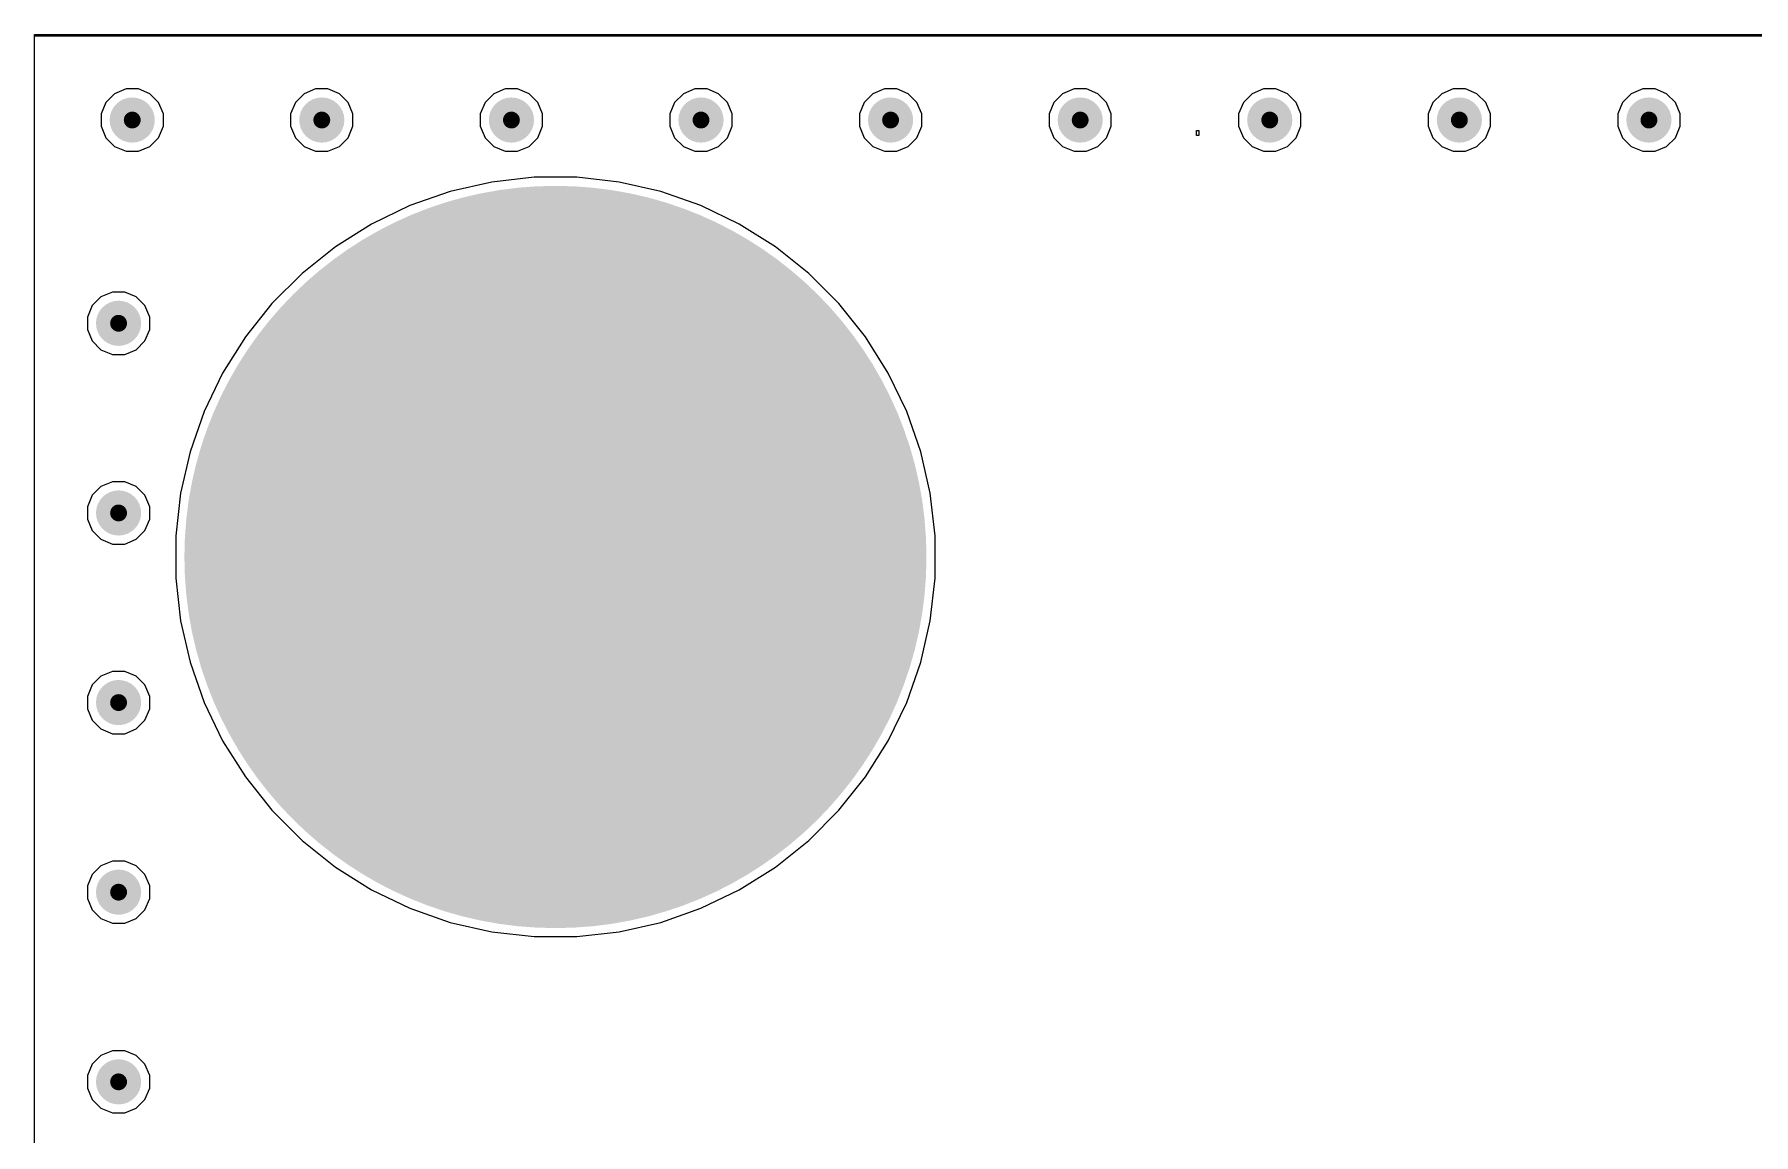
# Model space of a CAD drawing. Header units: millimetres. Extents: x -9 to 259, y -9 to 194.
# Drawn here: x -9.27 to 21.32, y 174.2 to 193.78 of the extents above; entities that cross this region are included whole.
import ezdxf

# ---------------------------------------------------------------- set-up
doc = ezdxf.new("R2010")
doc.units = ezdxf.units.MM
for name, color, linetype in [('BottomLayer', 5, 'Continuous'), ('BottomSolder', 6, 'Continuous'), ('MultiLayer', 9, 'Continuous'), ('PadHoleLayer', 156, 'Continuous'), ('TopLayer', 1, 'Continuous'), ('TopOverlay', 2, 'Continuous'), ('TopSolder', 216, 'Continuous'), ('ViaHoleLayer', 16, 'Continuous')]:
    doc.layers.add(name, color=color, linetype=linetype)

msp = doc.modelspace()

# ---------------------------------------------------------------- hatches: boundary and pattern name
at = {"layer": 'BottomLayer'}
h = msp.add_hatch(color=5, dxfattribs=at)
edge = h.paths.add_edge_path()
edge.add_arc((-7.53, 192.253), 0.3, 0, 360)
h = msp.add_hatch(color=5, dxfattribs=at)
edge = h.paths.add_edge_path()
edge.add_arc((-4.157, 192.253), 0.3, 0, 360)
h = msp.add_hatch(color=5, dxfattribs=at)
edge = h.paths.add_edge_path()
edge.add_arc((-0.783, 192.253), 0.3, 0, 360)
h = msp.add_hatch(color=5, dxfattribs=at)
edge = h.paths.add_edge_path()
edge.add_arc((2.59, 192.253), 0.3, 0, 360)
h = msp.add_hatch(color=5, dxfattribs=at)
edge = h.paths.add_edge_path()
edge.add_arc((5.963, 192.253), 0.3, 0, 360)
h = msp.add_hatch(color=5, dxfattribs=at)
edge = h.paths.add_edge_path()
edge.add_arc((9.337, 192.253), 0.3, 0, 360)
h = msp.add_hatch(color=5, dxfattribs=at)
edge = h.paths.add_edge_path()
edge.add_arc((12.71, 192.253), 0.3, 0, 360)
h = msp.add_hatch(color=5, dxfattribs=at)
edge = h.paths.add_edge_path()
edge.add_arc((16.084, 192.253), 0.3, 0, 360)
h = msp.add_hatch(color=5, dxfattribs=at)
edge = h.paths.add_edge_path()
edge.add_arc((19.457, 192.253), 0.3, 0, 360)
h = msp.add_hatch(color=5, dxfattribs=at)
edge = h.paths.add_edge_path()
edge.add_arc((19.457, 192.253), 0.3, 0, 360)
h = msp.add_hatch(color=5, dxfattribs=at)
edge = h.paths.add_edge_path()
edge.add_arc((0, 184.48), 6.5, 0, 360)
h = msp.add_hatch(color=5, dxfattribs=at)
edge = h.paths.add_edge_path()
edge.add_arc((-7.773, 188.637), 0.3, 0, 360)
h = msp.add_hatch(color=5, dxfattribs=at)
edge = h.paths.add_edge_path()
edge.add_arc((-7.773, 185.263), 0.3, 0, 360)
h = msp.add_hatch(color=5, dxfattribs=at)
edge = h.paths.add_edge_path()
edge.add_arc((-7.773, 181.89), 0.3, 0, 360)
h = msp.add_hatch(color=5, dxfattribs=at)
edge = h.paths.add_edge_path()
edge.add_arc((-7.773, 178.517), 0.3, 0, 360)
h = msp.add_hatch(color=5, dxfattribs=at)
edge = h.paths.add_edge_path()
edge.add_arc((-7.773, 175.143), 0.3, 0, 360)
h = msp.add_hatch(color=5, dxfattribs=at)
edge = h.paths.add_edge_path()
edge.add_arc((-7.773, 175.143), 0.3, 0, 360)
at = {"layer": 'BottomSolder'}
h = msp.add_hatch(color=6, dxfattribs=at)
edge = h.paths.add_edge_path()
edge.add_arc((-7.53, 192.253), 0.402, 0, 360)
h = msp.add_hatch(color=6, dxfattribs=at)
edge = h.paths.add_edge_path()
edge.add_arc((-4.157, 192.253), 0.402, 0, 360)
h = msp.add_hatch(color=6, dxfattribs=at)
edge = h.paths.add_edge_path()
edge.add_arc((-0.783, 192.253), 0.402, 0, 360)
h = msp.add_hatch(color=6, dxfattribs=at)
edge = h.paths.add_edge_path()
edge.add_arc((2.59, 192.253), 0.402, 0, 360)
h = msp.add_hatch(color=6, dxfattribs=at)
edge = h.paths.add_edge_path()
edge.add_arc((5.963, 192.253), 0.402, 0, 360)
h = msp.add_hatch(color=6, dxfattribs=at)
edge = h.paths.add_edge_path()
edge.add_arc((9.337, 192.253), 0.402, 0, 360)
h = msp.add_hatch(color=6, dxfattribs=at)
edge = h.paths.add_edge_path()
edge.add_arc((12.71, 192.253), 0.402, 0, 360)
h = msp.add_hatch(color=6, dxfattribs=at)
edge = h.paths.add_edge_path()
edge.add_arc((16.084, 192.253), 0.402, 0, 360)
h = msp.add_hatch(color=6, dxfattribs=at)
edge = h.paths.add_edge_path()
edge.add_arc((19.457, 192.253), 0.402, 0, 360)
h = msp.add_hatch(color=6, dxfattribs=at)
edge = h.paths.add_edge_path()
edge.add_arc((19.457, 192.253), 0.402, 0, 360)
h = msp.add_hatch(color=6, dxfattribs=at)
edge = h.paths.add_edge_path()
edge.add_arc((0, 184.48), 6.602, 0, 360)
h = msp.add_hatch(color=6, dxfattribs=at)
edge = h.paths.add_edge_path()
edge.add_arc((-7.773, 188.637), 0.402, 0, 360)
h = msp.add_hatch(color=6, dxfattribs=at)
edge = h.paths.add_edge_path()
edge.add_arc((-7.773, 185.263), 0.402, 0, 360)
h = msp.add_hatch(color=6, dxfattribs=at)
edge = h.paths.add_edge_path()
edge.add_arc((-7.773, 181.89), 0.402, 0, 360)
h = msp.add_hatch(color=6, dxfattribs=at)
edge = h.paths.add_edge_path()
edge.add_arc((-7.773, 178.517), 0.402, 0, 360)
h = msp.add_hatch(color=6, dxfattribs=at)
edge = h.paths.add_edge_path()
edge.add_arc((-7.773, 175.143), 0.402, 0, 360)
h = msp.add_hatch(color=6, dxfattribs=at)
edge = h.paths.add_edge_path()
edge.add_arc((-7.773, 175.143), 0.402, 0, 360)
at = {"layer": 'MultiLayer'}
h = msp.add_hatch(color=9, dxfattribs=at)
edge = h.paths.add_edge_path()
edge.add_arc((0, 184.48), 6.5, 0, 360)
at = {"layer": 'PadHoleLayer'}
h = msp.add_hatch(color=156, dxfattribs=at)
edge = h.paths.add_edge_path()
edge.add_arc((0, 184.48), 4, 0, 360)
at = {"layer": 'TopLayer'}
h = msp.add_hatch(color=1, dxfattribs=at)
edge = h.paths.add_edge_path()
edge.add_arc((-7.53, 192.253), 0.3, 0, 360)
h = msp.add_hatch(color=1, dxfattribs=at)
edge = h.paths.add_edge_path()
edge.add_arc((-4.157, 192.253), 0.3, 0, 360)
h = msp.add_hatch(color=1, dxfattribs=at)
edge = h.paths.add_edge_path()
edge.add_arc((-0.783, 192.253), 0.3, 0, 360)
h = msp.add_hatch(color=1, dxfattribs=at)
edge = h.paths.add_edge_path()
edge.add_arc((2.59, 192.253), 0.3, 0, 360)
h = msp.add_hatch(color=1, dxfattribs=at)
edge = h.paths.add_edge_path()
edge.add_arc((5.963, 192.253), 0.3, 0, 360)
h = msp.add_hatch(color=1, dxfattribs=at)
edge = h.paths.add_edge_path()
edge.add_arc((9.337, 192.253), 0.3, 0, 360)
h = msp.add_hatch(color=1, dxfattribs=at)
edge = h.paths.add_edge_path()
edge.add_arc((12.71, 192.253), 0.3, 0, 360)
h = msp.add_hatch(color=1, dxfattribs=at)
edge = h.paths.add_edge_path()
edge.add_arc((16.084, 192.253), 0.3, 0, 360)
h = msp.add_hatch(color=1, dxfattribs=at)
edge = h.paths.add_edge_path()
edge.add_arc((19.457, 192.253), 0.3, 0, 360)
h = msp.add_hatch(color=1, dxfattribs=at)
edge = h.paths.add_edge_path()
edge.add_arc((19.457, 192.253), 0.3, 0, 360)
h = msp.add_hatch(color=1, dxfattribs=at)
edge = h.paths.add_edge_path()
edge.add_arc((0, 184.48), 6.5, 0, 360)
h = msp.add_hatch(color=1, dxfattribs=at)
edge = h.paths.add_edge_path()
edge.add_arc((-7.773, 188.637), 0.3, 0, 360)
h = msp.add_hatch(color=1, dxfattribs=at)
edge = h.paths.add_edge_path()
edge.add_arc((-7.773, 185.263), 0.3, 0, 360)
h = msp.add_hatch(color=1, dxfattribs=at)
edge = h.paths.add_edge_path()
edge.add_arc((-7.773, 181.89), 0.3, 0, 360)
h = msp.add_hatch(color=1, dxfattribs=at)
edge = h.paths.add_edge_path()
edge.add_arc((-7.773, 178.517), 0.3, 0, 360)
h = msp.add_hatch(color=1, dxfattribs=at)
edge = h.paths.add_edge_path()
edge.add_arc((-7.773, 175.143), 0.3, 0, 360)
h = msp.add_hatch(color=1, dxfattribs=at)
edge = h.paths.add_edge_path()
edge.add_arc((-7.773, 175.143), 0.3, 0, 360)
at = {"layer": 'TopSolder'}
h = msp.add_hatch(color=216, dxfattribs=at)
edge = h.paths.add_edge_path()
edge.add_arc((-7.53, 192.253), 0.402, 0, 360)
h = msp.add_hatch(color=216, dxfattribs=at)
edge = h.paths.add_edge_path()
edge.add_arc((-4.157, 192.253), 0.402, 0, 360)
h = msp.add_hatch(color=216, dxfattribs=at)
edge = h.paths.add_edge_path()
edge.add_arc((-0.783, 192.253), 0.402, 0, 360)
h = msp.add_hatch(color=216, dxfattribs=at)
edge = h.paths.add_edge_path()
edge.add_arc((2.59, 192.253), 0.402, 0, 360)
h = msp.add_hatch(color=216, dxfattribs=at)
edge = h.paths.add_edge_path()
edge.add_arc((5.963, 192.253), 0.402, 0, 360)
h = msp.add_hatch(color=216, dxfattribs=at)
edge = h.paths.add_edge_path()
edge.add_arc((9.337, 192.253), 0.402, 0, 360)
h = msp.add_hatch(color=216, dxfattribs=at)
edge = h.paths.add_edge_path()
edge.add_arc((12.71, 192.253), 0.402, 0, 360)
h = msp.add_hatch(color=216, dxfattribs=at)
edge = h.paths.add_edge_path()
edge.add_arc((16.084, 192.253), 0.402, 0, 360)
h = msp.add_hatch(color=216, dxfattribs=at)
edge = h.paths.add_edge_path()
edge.add_arc((19.457, 192.253), 0.402, 0, 360)
h = msp.add_hatch(color=216, dxfattribs=at)
edge = h.paths.add_edge_path()
edge.add_arc((19.457, 192.253), 0.402, 0, 360)
h = msp.add_hatch(color=216, dxfattribs=at)
edge = h.paths.add_edge_path()
edge.add_arc((0, 184.48), 6.602, 0, 360)
h = msp.add_hatch(color=216, dxfattribs=at)
edge = h.paths.add_edge_path()
edge.add_arc((-7.773, 188.637), 0.402, 0, 360)
h = msp.add_hatch(color=216, dxfattribs=at)
edge = h.paths.add_edge_path()
edge.add_arc((-7.773, 185.263), 0.402, 0, 360)
h = msp.add_hatch(color=216, dxfattribs=at)
edge = h.paths.add_edge_path()
edge.add_arc((-7.773, 181.89), 0.402, 0, 360)
h = msp.add_hatch(color=216, dxfattribs=at)
edge = h.paths.add_edge_path()
edge.add_arc((-7.773, 178.517), 0.402, 0, 360)
h = msp.add_hatch(color=216, dxfattribs=at)
edge = h.paths.add_edge_path()
edge.add_arc((-7.773, 175.143), 0.402, 0, 360)
h = msp.add_hatch(color=216, dxfattribs=at)
edge = h.paths.add_edge_path()
edge.add_arc((-7.773, 175.143), 0.402, 0, 360)
at = {"layer": 'ViaHoleLayer'}
h = msp.add_hatch(color=16, dxfattribs=at)
edge = h.paths.add_edge_path()
edge.add_arc((-7.53, 192.253), 0.15, 0, 360)
h = msp.add_hatch(color=16, dxfattribs=at)
edge = h.paths.add_edge_path()
edge.add_arc((-4.157, 192.253), 0.15, 0, 360)
h = msp.add_hatch(color=16, dxfattribs=at)
edge = h.paths.add_edge_path()
edge.add_arc((-0.783, 192.253), 0.15, 0, 360)
h = msp.add_hatch(color=16, dxfattribs=at)
edge = h.paths.add_edge_path()
edge.add_arc((2.59, 192.253), 0.15, 0, 360)
h = msp.add_hatch(color=16, dxfattribs=at)
edge = h.paths.add_edge_path()
edge.add_arc((5.963, 192.253), 0.15, 0, 360)
h = msp.add_hatch(color=16, dxfattribs=at)
edge = h.paths.add_edge_path()
edge.add_arc((9.337, 192.253), 0.15, 0, 360)
h = msp.add_hatch(color=16, dxfattribs=at)
edge = h.paths.add_edge_path()
edge.add_arc((12.71, 192.253), 0.15, 0, 360)
h = msp.add_hatch(color=16, dxfattribs=at)
edge = h.paths.add_edge_path()
edge.add_arc((16.084, 192.253), 0.15, 0, 360)
h = msp.add_hatch(color=16, dxfattribs=at)
edge = h.paths.add_edge_path()
edge.add_arc((19.457, 192.253), 0.15, 0, 360)
h = msp.add_hatch(color=16, dxfattribs=at)
edge = h.paths.add_edge_path()
edge.add_arc((19.457, 192.253), 0.15, 0, 360)
h = msp.add_hatch(color=16, dxfattribs=at)
edge = h.paths.add_edge_path()
edge.add_arc((-7.773, 188.637), 0.15, 0, 360)
h = msp.add_hatch(color=16, dxfattribs=at)
edge = h.paths.add_edge_path()
edge.add_arc((-7.773, 185.263), 0.15, 0, 360)
h = msp.add_hatch(color=16, dxfattribs=at)
edge = h.paths.add_edge_path()
edge.add_arc((-7.773, 181.89), 0.15, 0, 360)
h = msp.add_hatch(color=16, dxfattribs=at)
edge = h.paths.add_edge_path()
edge.add_arc((-7.773, 178.517), 0.15, 0, 360)
h = msp.add_hatch(color=16, dxfattribs=at)
edge = h.paths.add_edge_path()
edge.add_arc((-7.773, 175.143), 0.15, 0, 360)
h = msp.add_hatch(color=16, dxfattribs=at)
edge = h.paths.add_edge_path()
edge.add_arc((-7.773, 175.143), 0.15, 0, 360)

# ---------------------------------------------------------------- linework, layer by layer
at = {"layer": 'BottomLayer'}
for p, q in [((-9.271, 62.236), (-9.271, 193.777)), ((-9.271, 193.777), (258.369, 193.777)), ((-0.379, 191.234), (-1.133, 191.149)), ((0.379, 191.234), (-0.379, 191.234)), ((1.133, 191.149), (0.379, 191.234)), ((-1.873, 190.98), (-2.589, 190.73)), ((-1.133, 191.149), (-1.873, 190.98)), ((1.873, 190.98), (1.133, 191.149)), ((2.589, 190.73), (1.873, 190.98)), ((-2.589, 190.73), (-3.272, 190.401)), ((3.272, 190.401), (2.589, 190.73)), ((-3.272, 190.401), (-3.915, 189.997)), ((3.914, 189.997), (3.272, 190.401)), ((-3.915, 189.997), (-4.508, 189.524)), ((4.508, 189.524), (3.914, 189.997)), ((-4.508, 189.524), (-5.044, 188.988)), ((5.044, 188.988), (4.508, 189.524)), ((-5.044, 188.988), (-5.517, 188.395)), ((5.517, 188.395), (5.044, 188.988)), ((-5.517, 188.395), (-5.921, 187.752)), ((5.921, 187.752), (5.517, 188.395)), ((-5.921, 187.752), (-6.25, 187.069)), ((6.25, 187.069), (5.921, 187.752)), ((-6.25, 187.069), (-6.5, 186.353)), ((6.5, 186.353), (6.25, 187.069)), ((-6.5, 186.353), (-6.669, 185.613)), ((6.669, 185.613), (6.5, 186.353)), ((-6.669, 185.613), (-6.754, 184.859)), ((6.754, 184.859), (6.669, 185.613)), ((-6.754, 184.859), (-6.754, 184.101)), ((6.754, 184.101), (6.754, 184.859)), ((-6.754, 184.101), (-6.669, 183.347)), ((6.669, 183.347), (6.754, 184.101)), ((-6.669, 183.347), (-6.5, 182.607)), ((6.5, 182.607), (6.669, 183.347)), ((-6.5, 182.607), (-6.25, 181.891)), ((6.25, 181.891), (6.5, 182.607)), ((-6.25, 181.891), (-5.921, 181.208)), ((5.921, 181.208), (6.25, 181.891)), ((-5.921, 181.208), (-5.517, 180.566)), ((5.517, 180.566), (5.921, 181.208)), ((-5.517, 180.566), (-5.044, 179.973)), ((5.044, 179.973), (5.517, 180.566)), ((-5.044, 179.973), (-4.508, 179.436)), ((4.508, 179.436), (5.044, 179.973)), ((-4.508, 179.436), (-3.915, 178.963)), ((3.914, 178.963), (4.508, 179.436)), ((-3.915, 178.963), (-3.272, 178.56)), ((3.272, 178.56), (3.914, 178.963)), ((-3.272, 178.56), (-2.589, 178.23)), ((2.589, 178.23), (3.272, 178.56)), ((-2.589, 178.23), (-1.873, 177.98)), ((1.873, 177.98), (2.589, 178.23)), ((-1.873, 177.98), (-1.133, 177.811)), ((-1.133, 177.811), (-0.379, 177.726)), ((0.379, 177.726), (1.133, 177.811)), ((1.133, 177.811), (1.873, 177.98)), ((-0.379, 177.726), (0.379, 177.726))]:
    msp.add_line(p, q, dxfattribs=at)
at = {"layer": 'TopLayer'}
for p, q in [((-9.271, 129.87), (-9.271, 193.751)), ((-9.271, 193.751), (258.369, 193.751)), ((-7.844, 192.722), (-8, 192.566)), ((-7.64, 192.807), (-7.844, 192.722)), ((-7.42, 192.807), (-7.64, 192.807)), ((-7.216, 192.722), (-7.42, 192.807)), ((-7.06, 192.566), (-7.216, 192.722)), ((-4.471, 192.722), (-4.626, 192.566)), ((-4.267, 192.807), (-4.471, 192.722)), ((-4.047, 192.807), (-4.267, 192.807)), ((-3.843, 192.722), (-4.047, 192.807)), ((-3.687, 192.566), (-3.843, 192.722)), ((-1.097, 192.722), (-1.253, 192.566)), ((-0.894, 192.807), (-1.097, 192.722)), ((-0.673, 192.807), (-0.894, 192.807)), ((-0.47, 192.722), (-0.673, 192.807)), ((-0.314, 192.566), (-0.47, 192.722)), ((2.276, 192.722), (2.12, 192.566)), ((2.48, 192.807), (2.276, 192.722)), ((2.7, 192.807), (2.48, 192.807)), ((2.904, 192.722), (2.7, 192.807)), ((3.06, 192.566), (2.904, 192.722)), ((5.65, 192.722), (5.494, 192.566)), ((5.853, 192.807), (5.65, 192.722)), ((6.074, 192.807), (5.853, 192.807)), ((6.277, 192.722), (6.074, 192.807)), ((6.433, 192.566), (6.277, 192.722)), ((9.023, 192.722), (8.867, 192.566)), ((9.227, 192.807), (9.023, 192.722)), ((9.447, 192.807), (9.227, 192.807)), ((9.651, 192.722), (9.447, 192.807)), ((9.807, 192.566), (9.651, 192.722)), ((12.396, 192.722), (12.241, 192.566)), ((12.6, 192.807), (12.396, 192.722)), ((12.82, 192.807), (12.6, 192.807)), ((13.024, 192.722), (12.82, 192.807)), ((13.18, 192.566), (13.024, 192.722)), ((15.77, 192.722), (15.614, 192.566)), ((15.973, 192.807), (15.77, 192.722)), ((16.194, 192.807), (15.973, 192.807)), ((16.397, 192.722), (16.194, 192.807)), ((16.553, 192.566), (16.397, 192.722)), ((19.143, 192.722), (18.987, 192.566)), ((19.347, 192.807), (19.143, 192.722)), ((19.567, 192.807), (19.347, 192.807)), ((19.771, 192.722), (19.567, 192.807)), ((19.927, 192.566), (19.771, 192.722)), ((-8, 192.566), (-8.084, 192.363)), ((-6.976, 192.363), (-7.06, 192.566)), ((-4.626, 192.566), (-4.711, 192.363)), ((-3.603, 192.363), (-3.687, 192.566)), ((-1.253, 192.566), (-1.337, 192.363)), ((-0.229, 192.363), (-0.314, 192.566)), ((2.12, 192.566), (2.036, 192.363)), ((3.144, 192.363), (3.06, 192.566)), ((5.494, 192.566), (5.409, 192.363)), ((6.517, 192.363), (6.433, 192.566)), ((8.867, 192.566), (8.783, 192.363)), ((9.891, 192.363), (9.807, 192.566)), ((12.241, 192.566), (12.156, 192.363)), ((13.264, 192.363), (13.18, 192.566)), ((15.614, 192.566), (15.53, 192.363)), ((16.638, 192.363), (16.553, 192.566)), ((18.987, 192.566), (18.903, 192.363)), ((20.011, 192.363), (19.927, 192.566)), ((-8.084, 192.363), (-8.084, 192.142)), ((-8.084, 192.142), (-8, 191.939)), ((-7.06, 191.939), (-6.976, 192.142)), ((-6.976, 192.142), (-6.976, 192.363)), ((-4.711, 192.363), (-4.711, 192.142)), ((-4.711, 192.142), (-4.626, 191.939)), ((-3.687, 191.939), (-3.603, 192.142)), ((-3.603, 192.142), (-3.603, 192.363)), ((-1.337, 192.363), (-1.337, 192.142)), ((-1.337, 192.142), (-1.253, 191.939)), ((-0.314, 191.939), (-0.229, 192.142)), ((-0.229, 192.142), (-0.229, 192.363)), ((2.036, 192.363), (2.036, 192.142)), ((2.036, 192.142), (2.12, 191.939)), ((3.06, 191.939), (3.144, 192.142)), ((3.144, 192.142), (3.144, 192.363)), ((5.409, 192.363), (5.409, 192.142)), ((5.409, 192.142), (5.494, 191.939)), ((6.433, 191.939), (6.517, 192.142)), ((6.517, 192.142), (6.517, 192.363)), ((8.783, 192.363), (8.783, 192.142)), ((8.783, 192.142), (8.867, 191.939)), ((9.807, 191.939), (9.891, 192.142)), ((9.891, 192.142), (9.891, 192.363)), ((12.156, 192.363), (12.156, 192.142)), ((12.156, 192.142), (12.241, 191.939)), ((13.18, 191.939), (13.264, 192.142)), ((13.264, 192.142), (13.264, 192.363)), ((15.53, 192.363), (15.53, 192.142)), ((15.53, 192.142), (15.614, 191.939)), ((16.553, 191.939), (16.638, 192.142)), ((16.638, 192.142), (16.638, 192.363)), ((18.903, 192.363), (18.903, 192.142)), ((18.903, 192.142), (18.987, 191.939)), ((19.927, 191.939), (20.011, 192.142)), ((20.011, 192.142), (20.011, 192.363)), ((-8, 191.939), (-7.844, 191.783)), ((-7.216, 191.783), (-7.06, 191.939)), ((-4.626, 191.939), (-4.471, 191.783)), ((-3.843, 191.783), (-3.687, 191.939)), ((-1.253, 191.939), (-1.097, 191.783)), ((-0.47, 191.783), (-0.314, 191.939)), ((2.12, 191.939), (2.276, 191.783)), ((2.904, 191.783), (3.06, 191.939)), ((5.494, 191.939), (5.65, 191.783)), ((6.277, 191.783), (6.433, 191.939)), ((8.867, 191.939), (9.023, 191.783)), ((9.651, 191.783), (9.807, 191.939)), ((12.241, 191.939), (12.396, 191.783)), ((13.024, 191.783), (13.18, 191.939)), ((15.614, 191.939), (15.77, 191.783)), ((16.397, 191.783), (16.553, 191.939)), ((18.987, 191.939), (19.143, 191.783)), ((19.771, 191.783), (19.927, 191.939)), ((-7.844, 191.783), (-7.64, 191.699)), ((-7.64, 191.699), (-7.42, 191.699)), ((-7.42, 191.699), (-7.216, 191.783)), ((-4.471, 191.783), (-4.267, 191.699)), ((-4.267, 191.699), (-4.047, 191.699)), ((-4.047, 191.699), (-3.843, 191.783)), ((-1.097, 191.783), (-0.894, 191.699)), ((-0.894, 191.699), (-0.673, 191.699)), ((-0.673, 191.699), (-0.47, 191.783)), ((2.276, 191.783), (2.48, 191.699)), ((2.48, 191.699), (2.7, 191.699)), ((2.7, 191.699), (2.904, 191.783)), ((5.65, 191.783), (5.853, 191.699)), ((5.853, 191.699), (6.074, 191.699)), ((6.074, 191.699), (6.277, 191.783)), ((9.023, 191.783), (9.227, 191.699)), ((9.227, 191.699), (9.447, 191.699)), ((9.447, 191.699), (9.651, 191.783)), ((12.396, 191.783), (12.6, 191.699)), ((12.6, 191.699), (12.82, 191.699)), ((12.82, 191.699), (13.024, 191.783)), ((15.77, 191.783), (15.973, 191.699)), ((15.973, 191.699), (16.194, 191.699)), ((16.194, 191.699), (16.397, 191.783)), ((19.143, 191.783), (19.347, 191.699)), ((19.347, 191.699), (19.567, 191.699)), ((19.567, 191.699), (19.771, 191.783)), ((-0.379, 191.234), (-1.133, 191.149)), ((0.379, 191.234), (-0.379, 191.234)), ((1.133, 191.149), (0.379, 191.234)), ((-1.873, 190.98), (-2.589, 190.73)), ((-1.133, 191.149), (-1.873, 190.98)), ((1.873, 190.98), (1.133, 191.149)), ((2.589, 190.73), (1.873, 190.98)), ((-2.589, 190.73), (-3.272, 190.401)), ((3.272, 190.401), (2.589, 190.73)), ((-3.272, 190.401), (-3.915, 189.997)), ((3.914, 189.997), (3.272, 190.401)), ((-3.915, 189.997), (-4.508, 189.524)), ((4.508, 189.524), (3.914, 189.997)), ((-4.508, 189.524), (-5.044, 188.988)), ((5.044, 188.988), (4.508, 189.524)), ((-8.086, 189.106), (-8.242, 188.951)), ((-7.883, 189.191), (-8.086, 189.106)), ((-7.662, 189.191), (-7.883, 189.191)), ((-7.459, 189.106), (-7.662, 189.191)), ((-7.303, 188.951), (-7.459, 189.106)), ((-8.242, 188.951), (-8.327, 188.747)), ((-8.327, 188.747), (-8.327, 188.527)), ((-7.219, 188.747), (-7.303, 188.951)), ((-7.219, 188.527), (-7.219, 188.747)), ((-5.044, 188.988), (-5.517, 188.395)), ((5.517, 188.395), (5.044, 188.988)), ((-8.327, 188.527), (-8.242, 188.323)), ((-7.303, 188.323), (-7.219, 188.527)), ((-8.242, 188.323), (-8.086, 188.167)), ((-8.086, 188.167), (-7.883, 188.083)), ((-7.662, 188.083), (-7.459, 188.167)), ((-7.459, 188.167), (-7.303, 188.323)), ((-5.517, 188.395), (-5.921, 187.752)), ((5.921, 187.752), (5.517, 188.395)), ((-7.883, 188.083), (-7.662, 188.083)), ((-5.921, 187.752), (-6.25, 187.069)), ((6.25, 187.069), (5.921, 187.752)), ((-6.25, 187.069), (-6.5, 186.353)), ((6.5, 186.353), (6.25, 187.069)), ((-6.5, 186.353), (-6.669, 185.613)), ((6.669, 185.613), (6.5, 186.353)), ((-8.086, 185.733), (-8.242, 185.577)), ((-7.883, 185.817), (-8.086, 185.733)), ((-7.662, 185.817), (-7.883, 185.817)), ((-7.459, 185.733), (-7.662, 185.817)), ((-7.303, 185.577), (-7.459, 185.733)), ((-8.242, 185.577), (-8.327, 185.374)), ((-7.219, 185.374), (-7.303, 185.577)), ((-6.669, 185.613), (-6.754, 184.859)), ((6.754, 184.859), (6.669, 185.613)), ((-8.327, 185.374), (-8.327, 185.153)), ((-8.327, 185.153), (-8.242, 184.95)), ((-7.303, 184.95), (-7.219, 185.153)), ((-7.219, 185.153), (-7.219, 185.374)), ((-8.242, 184.95), (-8.086, 184.794)), ((-8.086, 184.794), (-7.883, 184.709)), ((-7.662, 184.709), (-7.459, 184.794)), ((-7.459, 184.794), (-7.303, 184.95)), ((-6.754, 184.859), (-6.754, 184.101)), ((6.754, 184.101), (6.754, 184.859)), ((-7.883, 184.709), (-7.662, 184.709)), ((-6.754, 184.101), (-6.669, 183.347)), ((6.669, 183.347), (6.754, 184.101)), ((-6.669, 183.347), (-6.5, 182.607)), ((6.5, 182.607), (6.669, 183.347)), ((-8.086, 182.36), (-8.242, 182.204)), ((-7.883, 182.444), (-8.086, 182.36)), ((-7.662, 182.444), (-7.883, 182.444)), ((-7.459, 182.36), (-7.662, 182.444)), ((-7.303, 182.204), (-7.459, 182.36)), ((-6.5, 182.607), (-6.25, 181.891)), ((6.25, 181.891), (6.5, 182.607)), ((-8.242, 182.204), (-8.327, 182)), ((-7.219, 182), (-7.303, 182.204)), ((-8.327, 182), (-8.327, 181.78)), ((-8.327, 181.78), (-8.242, 181.576)), ((-7.303, 181.576), (-7.219, 181.78)), ((-7.219, 181.78), (-7.219, 182)), ((-6.25, 181.891), (-5.921, 181.208)), ((5.921, 181.208), (6.25, 181.891)), ((-8.242, 181.576), (-8.086, 181.42)), ((-8.086, 181.42), (-7.883, 181.336)), ((-7.662, 181.336), (-7.459, 181.42)), ((-7.459, 181.42), (-7.303, 181.576)), ((-7.883, 181.336), (-7.662, 181.336)), ((-5.921, 181.208), (-5.517, 180.566)), ((5.517, 180.566), (5.921, 181.208)), ((-5.517, 180.566), (-5.044, 179.973)), ((5.044, 179.973), (5.517, 180.566)), ((-5.044, 179.973), (-4.508, 179.436)), ((4.508, 179.436), (5.044, 179.973)), ((-4.508, 179.436), (-3.915, 178.963)), ((3.914, 178.963), (4.508, 179.436)), ((-8.086, 178.986), (-8.242, 178.83)), ((-7.883, 179.071), (-8.086, 178.986)), ((-7.662, 179.071), (-7.883, 179.071)), ((-7.459, 178.986), (-7.662, 179.071)), ((-7.303, 178.83), (-7.459, 178.986)), ((-3.915, 178.963), (-3.272, 178.56)), ((3.272, 178.56), (3.914, 178.963)), ((-8.242, 178.83), (-8.327, 178.627)), ((-7.219, 178.627), (-7.303, 178.83)), ((-8.327, 178.627), (-8.327, 178.406)), ((-8.327, 178.406), (-8.242, 178.203)), ((-7.303, 178.203), (-7.219, 178.406)), ((-7.219, 178.406), (-7.219, 178.627)), ((-3.272, 178.56), (-2.589, 178.23)), ((2.589, 178.23), (3.272, 178.56)), ((-8.242, 178.203), (-8.086, 178.047)), ((-8.086, 178.047), (-7.883, 177.963)), ((-7.662, 177.963), (-7.459, 178.047)), ((-7.459, 178.047), (-7.303, 178.203)), ((-2.589, 178.23), (-1.873, 177.98)), ((1.873, 177.98), (2.589, 178.23)), ((-7.883, 177.963), (-7.662, 177.963)), ((-1.873, 177.98), (-1.133, 177.811)), ((-1.133, 177.811), (-0.379, 177.726)), ((0.379, 177.726), (1.133, 177.811)), ((1.133, 177.811), (1.873, 177.98)), ((-0.379, 177.726), (0.379, 177.726)), ((-8.086, 175.613), (-8.242, 175.457)), ((-7.883, 175.697), (-8.086, 175.613)), ((-7.662, 175.697), (-7.883, 175.697)), ((-7.459, 175.613), (-7.662, 175.697)), ((-7.303, 175.457), (-7.459, 175.613)), ((-8.242, 175.457), (-8.327, 175.253)), ((-7.219, 175.253), (-7.303, 175.457)), ((-8.327, 175.253), (-8.327, 175.033)), ((-8.327, 175.033), (-8.242, 174.829)), ((-7.303, 174.829), (-7.219, 175.033)), ((-7.219, 175.033), (-7.219, 175.253)), ((-8.242, 174.829), (-8.086, 174.674)), ((-8.086, 174.674), (-7.883, 174.589)), ((-7.662, 174.589), (-7.459, 174.674)), ((-7.459, 174.674), (-7.303, 174.829)), ((-7.883, 174.589), (-7.662, 174.589))]:
    msp.add_line(p, q, dxfattribs=at)
at = {"layer": 'TopOverlay'}
for p, q in [((11.409, 191.979), (11.409, 192.064)), ((11.409, 192.064), (11.451, 192.064)), ((11.451, 191.979), (11.409, 191.979)), ((11.451, 192.064), (11.451, 192.021)), ((11.451, 192.021), (11.451, 191.979))]:
    msp.add_line(p, q, dxfattribs=at)

doc.saveas('drawing.dxf')
